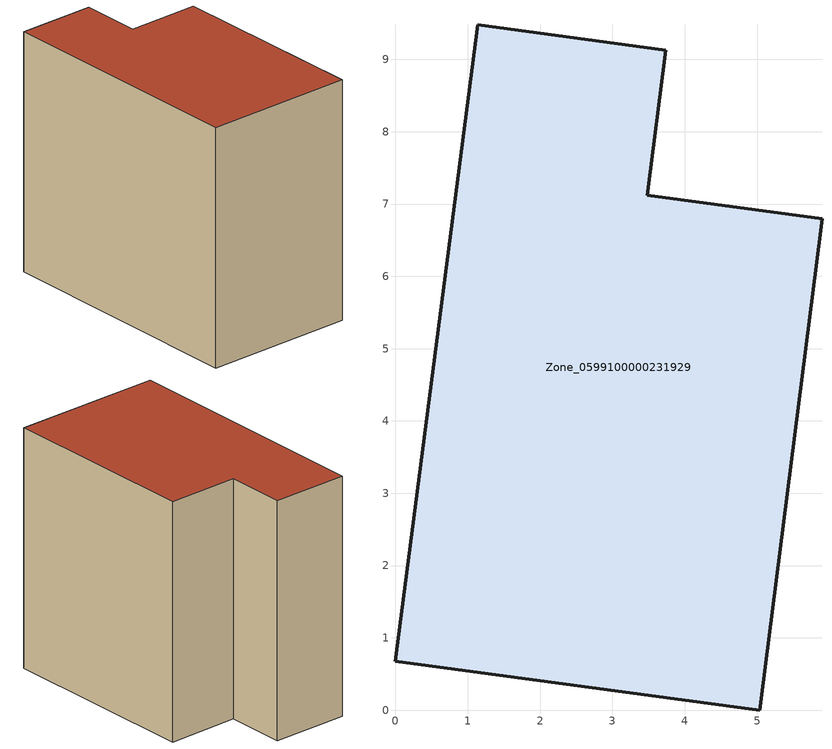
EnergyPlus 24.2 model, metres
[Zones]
Zone_0599100000231929
 floor ground (C_G): 0,0.68 1.14,9.48 3.74,9.13 3.48,7.12 5.9,6.8 5.04,0 z2.72
 wall outside (C_F): 1.14,9.48 0,0.68 5.04,0 5.9,6.8 3.48,7.12 3.74,9.13 1.14,9.48 z2.72:10.85
 roof outside (C_R): 0,0.68 5.04,0 5.9,6.8 3.48,7.12 3.74,9.13 1.14,9.48 z10.85
[BUILDING]
Pand.0599100000231929: North Axis=0; Terrain=City; Loads Convergence Tolerance Value=0.04; Temperature Convergence Tolerance Value=0.4; Solar Distribution=FullExterior; Maximum Number of Warmup Days=25; Minimum Number of Warmup Days=1
[Site:Location]
Rotterdam.The.Hague.AP_ZH_NLD Design_Conditions: Latitude=51.96; Longitude=4.45; Time Zone=1; Elevation=-4.5
[SITE:GROUNDTEMPERATURE:BUILDINGSURFACE]
18, 18, 18, 18, 18, 18, 18, 18, 18, 18, 18, 18
[MATERIAL] Thermal Absorptance=0.9; Solar Absorptance=0.7; Visible Absorptance=0.7
Name | Roughness | Thickness | Conductivity | Density | Specific Heat
G.TI.1946 | MediumSmooth | 0.15 | 1 | 540 | 1210
F.TI.1946 | Rough | 0.3 | 0.857143 | 1920 | 840
R.TI.1946 | MediumRough | 0.2 | 0.1 | 1500 | 1000
[CONSTRUCTION]
C_G: G.TI.1946
C_F: F.TI.1946
C_R: R.TI.1946
[ZONE]
Zone_0599100000231929: Type=1; Multiplier=1; Ceiling Height=Autocalculate; Volume=Autocalculate; Floor Area=autocalculate; Part of Total Floor Area=Yes
[ZONEINFILTRATION:DESIGNFLOWRATE]
Infil_Zone_0599100000231929: Zone or ZoneList or Space or SpaceList=Zone_0599100000231929; Schedule=AlwaysOn; Design Flow Rate Calculation Method=Flow/Area; Flow Rate per Floor Area=0.003; Constant Term Coefficient=1; Temperature Term Coefficient=0; Velocity Term Coefficient=0; Velocity Squared Term Coefficient=0
[HVACTEMPLATE:ZONE:IDEALLOADSAIRSYSTEM]
Zone_0599100000231929: Maximum Heating Supply Air Temperature=50; Minimum Cooling Supply Air Temperature=13; Maximum Heating Supply Air Humidity Ratio=0.0156; Minimum Cooling Supply Air Humidity Ratio=0.0077; Heating Limit=NoLimit; Cooling Limit=NoLimit; Dehumidification Control Type=ConstantSensibleHeatRatio; Cooling Sensible Heat Ratio=0.7; Dehumidification Setpoint=60; Humidification Control Type=None; Humidification Setpoint=30; Outdoor Air Method=None; Outdoor Air Flow Rate per Person=0.00944; Outdoor Air Flow Rate per Zone Floor Area=0; Outdoor Air Flow Rate per Zone=0; Demand Controlled Ventilation Type=None; Outdoor Air Economizer Type=NoEconomizer; Heat Recovery Type=None; Sensible Heat Recovery Effectiveness=0.7; Latent Heat Recovery Effectiveness=0.65
[ZONECONTROL:THERMOSTAT]
ThermostatControl_Zone_0599100000231929: Zone or ZoneList=Zone_0599100000231929; Control Type Schedule=DualSetpointControlType; Control 1=Thermostat_Zone_0599100000231929; Temperature Difference Between Cutout And Setpoint=0
[THERMOSTATSETPOINT:DUALSETPOINT]
Thermostat_Zone_0599100000231929: Heating Setpoint Temperature Schedule=HeatingSetpoint_Zone_0599100000231929; Cooling Setpoint Temperature Schedule=CoolingSetpoint_Zone_0599100000231929
[SCHEDULE:COMPACT]
HeatingSetpoint_Zone_0599100000231929: Through: 12/31, For: AllDays, Until: 24:00, 21
CoolingSetpoint_Zone_0599100000231929: Through: 12/31, For: AllDays, Until: 24:00, 24
DualSetpointControlType: Through: 12/31, For: AllDays, Until: 24:00, 4
AlwaysOn: Through: 12/31, For: AllDays, Until: 24:00, 1
